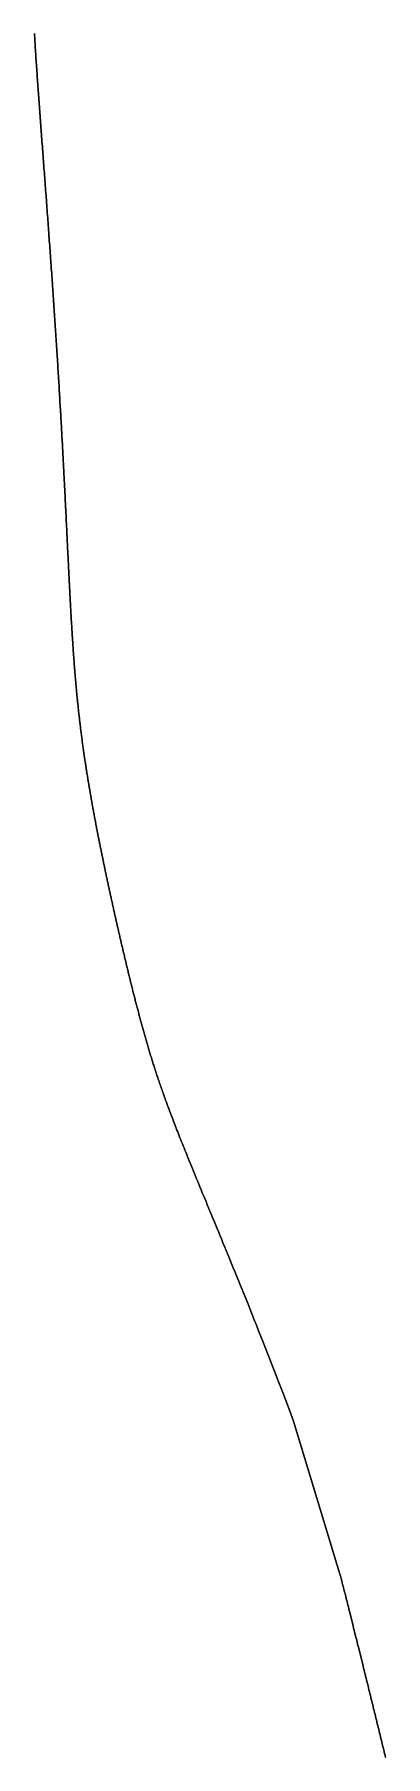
# Model space of a CAD drawing. Header units: inches. Extents: x 130170 to 284068, y 377793 to 804530.
# Drawn here: x 260187.2 to 260197.9, y 744874.2 to 744926.8 of the extents above; entities that cross this region are included whole.
import ezdxf

# ---------------------------------------------------------------- set-up
doc = ezdxf.new("R2010")
doc.units = ezdxf.units.IN
doc.header["$MEASUREMENT"] = 0
doc.layers.add('muni_il', color=7, linetype='Continuous')

msp = doc.modelspace()

# ---------------------------------------------------------------- linework, layer by layer
at = {"layer": 'muni_il'}
for points in [[(260197.942, 744874.219), (260197.928, 744874.278), (260197.914, 744874.336), (260197.9, 744874.394), (260197.885, 744874.451), (260197.871, 744874.509), (260197.857, 744874.566), (260197.843, 744874.624), (260197.829, 744874.681), (260197.816, 744874.738), (260197.802, 744874.795), (260197.788, 744874.852), (260197.774, 744874.909), (260197.76, 744874.966), (260197.746, 744875.022), (260197.732, 744875.079), (260197.718, 744875.136), (260197.704, 744875.193), (260197.69, 744875.249), (260197.676, 744875.306), (260197.662, 744875.363), (260197.648, 744875.42), (260197.634, 744875.477), (260197.62, 744875.534), (260197.606, 744875.591), (260197.592, 744875.648), (260197.578, 744875.705), (260197.564, 744875.762), (260197.55, 744875.82), (260197.535, 744875.877), (260197.521, 744875.935), (260197.507, 744875.993), (260197.492, 744876.051), (260197.478, 744876.109), (260197.464, 744876.167), (260197.449, 744876.226), (260197.435, 744876.284), (260197.42, 744876.343), (260197.406, 744876.402), (260197.391, 744876.461), (260197.377, 744876.521), (260197.362, 744876.58), (260197.347, 744876.64), (260197.332, 744876.7), (260197.318, 744876.76), (260197.303, 744876.82), (260197.288, 744876.88), (260197.273, 744876.941), (260197.258, 744877.002), (260197.243, 744877.063), (260197.228, 744877.124), (260197.213, 744877.185), (260197.197, 744877.246), (260197.182, 744877.307), (260197.167, 744877.369), (260197.152, 744877.431), (260197.136, 744877.492), (260197.121, 744877.554), (260197.106, 744877.616), (260197.09, 744877.678), (260197.075, 744877.739), (260197.06, 744877.801), (260197.044, 744877.863), (260197.029, 744877.924), (260197.014, 744877.986), (260196.998, 744878.047), (260196.983, 744878.108), (260196.968, 744878.169), (260196.953, 744878.23), (260196.938, 744878.291), (260196.923, 744878.351), (260196.908, 744878.41), (260196.893, 744878.47), (260196.878, 744878.528), (260196.864, 744878.587), (260196.849, 744878.644), (260196.835, 744878.701), (260196.821, 744878.758), (260196.807, 744878.813), (260196.793, 744878.868), (260196.78, 744878.922), (260196.766, 744878.975), (260196.753, 744879.027), (260196.74, 744879.078), (260196.728, 744879.127), (260196.716, 744879.176), (260196.704, 744879.223), (260196.692, 744879.268), (260196.681, 744879.312), (260196.67, 744879.355), (260196.66, 744879.396), (260196.649, 744879.436), (260196.64, 744879.473), (260196.631, 744879.509), (260196.622, 744879.543), (260196.614, 744879.574), (260196.606, 744879.604), (260196.599, 744879.632), (260196.593, 744879.657), (260196.586, 744879.681), (260196.581, 744879.701), (260196.576, 744879.72), (260196.572, 744879.737), (260196.568, 744879.751), (260196.565, 744879.763), (260196.562, 744879.773), (260196.56, 744879.781), (260196.559, 744879.787), (260195.134, 744884.483), (260194.966, 744884.928), (260194.884, 744885.144), (260194.803, 744885.355), (260194.724, 744885.562), (260194.646, 744885.764), (260194.569, 744885.963), (260194.493, 744886.157), (260194.419, 744886.347), (260194.347, 744886.533), (260194.275, 744886.716), (260194.205, 744886.895), (260194.135, 744887.07), (260194.067, 744887.242), (260194, 744887.41), (260193.935, 744887.575), (260193.87, 744887.736), (260193.807, 744887.895), (260193.744, 744888.05), (260193.683, 744888.202), (260193.623, 744888.351), (260193.564, 744888.498), (260193.505, 744888.641), (260193.448, 744888.781), (260193.392, 744888.919), (260193.337, 744889.054), (260193.283, 744889.187), (260193.23, 744889.317), (260193.178, 744889.444), (260193.126, 744889.569), (260193.076, 744889.692), (260193.026, 744889.812), (260192.978, 744889.93), (260192.93, 744890.046), (260192.883, 744890.159), (260192.837, 744890.271), (260192.792, 744890.38), (260192.748, 744890.487), (260192.704, 744890.592), (260192.662, 744890.696), (260192.62, 744890.797), (260192.578, 744890.897), (260192.538, 744890.994), (260192.498, 744891.09), (260192.46, 744891.184), (260192.421, 744891.277), (260192.384, 744891.368), (260192.347, 744891.457), (260192.311, 744891.545), (260192.275, 744891.631), (260192.241, 744891.715), (260192.207, 744891.798), (260192.173, 744891.88), (260192.14, 744891.96), (260192.108, 744892.039), (260192.076, 744892.116), (260192.045, 744892.192), (260192.014, 744892.267), (260191.985, 744892.341), (260191.955, 744892.413), (260191.926, 744892.484), (260191.898, 744892.554), (260191.87, 744892.623), (260191.843, 744892.691), (260191.816, 744892.757), (260191.79, 744892.823), (260191.764, 744892.887), (260191.738, 744892.951), (260191.713, 744893.014), (260191.689, 744893.075), (260191.665, 744893.136), (260191.641, 744893.196), (260191.618, 744893.255), (260191.595, 744893.313), (260191.573, 744893.37), (260191.551, 744893.427), (260191.529, 744893.482), (260191.508, 744893.537), (260191.487, 744893.591), (260191.466, 744893.645), (260191.446, 744893.697), (260191.426, 744893.749), (260191.407, 744893.801), (260191.387, 744893.851), (260191.368, 744893.901), (260191.35, 744893.951), (260191.332, 744894), (260191.314, 744894.048), (260191.296, 744894.096), (260191.278, 744894.143), (260191.261, 744894.19), (260191.244, 744894.236), (260191.227, 744894.282), (260191.211, 744894.327), (260191.195, 744894.372), (260191.179, 744894.416), (260191.163, 744894.46), (260191.148, 744894.504), (260191.132, 744894.547), (260191.117, 744894.59), (260191.102, 744894.632), (260191.088, 744894.674), (260191.073, 744894.716), (260191.059, 744894.757), (260191.045, 744894.798), (260191.031, 744894.839), (260191.017, 744894.88), (260191.003, 744894.92), (260190.99, 744894.96), (260190.976, 744894.999), (260190.963, 744895.039), (260190.95, 744895.078), (260190.937, 744895.117), (260190.925, 744895.156), (260190.912, 744895.194), (260190.9, 744895.233), (260190.887, 744895.271), (260190.875, 744895.309), (260190.863, 744895.347), (260190.851, 744895.384), (260190.839, 744895.422), (260190.827, 744895.459), (260190.816, 744895.496), (260190.804, 744895.534), (260190.793, 744895.57), (260190.781, 744895.607), (260190.77, 744895.644), (260190.759, 744895.681), (260190.748, 744895.717), (260190.737, 744895.754), (260190.726, 744895.79), (260190.715, 744895.826), (260190.704, 744895.863), (260190.693, 744895.899), (260190.683, 744895.935), (260190.672, 744895.971), (260190.661, 744896.007), (260190.651, 744896.043), (260190.64, 744896.078), (260190.63, 744896.114), (260190.62, 744896.15), (260190.61, 744896.186), (260190.599, 744896.221), (260190.589, 744896.257), (260190.579, 744896.293), (260190.569, 744896.328), (260190.559, 744896.364), (260190.549, 744896.4), (260190.539, 744896.435), (260190.529, 744896.471), (260190.52, 744896.506), (260190.51, 744896.542), (260190.5, 744896.577), (260190.49, 744896.613), (260190.481, 744896.648), (260190.471, 744896.684), (260190.461, 744896.719), (260190.452, 744896.755), (260190.442, 744896.791), (260190.433, 744896.826), (260190.423, 744896.862), (260190.414, 744896.897), (260190.404, 744896.933), (260190.395, 744896.968), (260190.385, 744897.004), (260190.376, 744897.039), (260190.367, 744897.075), (260190.357, 744897.111), (260190.348, 744897.146), (260190.339, 744897.182), (260190.33, 744897.217), (260190.32, 744897.253), (260190.311, 744897.289), (260190.302, 744897.324), (260190.293, 744897.36), (260190.284, 744897.396), (260190.275, 744897.431), (260190.266, 744897.467), (260190.257, 744897.503), (260190.247, 744897.539), (260190.238, 744897.574), (260190.229, 744897.61), (260190.22, 744897.646), (260190.211, 744897.681), (260190.202, 744897.717), (260190.194, 744897.753), (260190.185, 744897.789), (260190.176, 744897.825), (260190.167, 744897.86), (260190.158, 744897.896), (260190.149, 744897.932), (260190.14, 744897.968), (260190.132, 744898.004), (260190.123, 744898.039), (260190.114, 744898.075), (260190.105, 744898.111), (260190.096, 744898.147), (260190.088, 744898.183), (260190.079, 744898.219), (260190.07, 744898.254), (260190.062, 744898.29), (260190.053, 744898.326), (260190.044, 744898.362), (260190.036, 744898.398), (260190.027, 744898.434), (260190.018, 744898.469), (260190.01, 744898.505), (260190.001, 744898.541), (260189.993, 744898.577), (260189.984, 744898.613), (260189.976, 744898.649), (260189.967, 744898.684), (260189.958, 744898.72), (260189.95, 744898.756), (260189.942, 744898.792), (260189.933, 744898.828), (260189.925, 744898.863), (260189.916, 744898.899), (260189.908, 744898.935), (260189.9, 744898.971), (260189.891, 744899.006), (260189.883, 744899.042), (260189.874, 744899.078), (260189.866, 744899.113), (260189.858, 744899.149), (260189.85, 744899.185), (260189.841, 744899.221), (260189.833, 744899.256), (260189.825, 744899.292), (260189.816, 744899.328), (260189.808, 744899.363), (260189.8, 744899.399), (260189.792, 744899.435), (260189.784, 744899.47), (260189.776, 744899.506), (260189.767, 744899.541), (260189.759, 744899.577), (260189.751, 744899.613), (260189.743, 744899.648), (260189.735, 744899.684), (260189.727, 744899.719), (260189.719, 744899.755), (260189.711, 744899.79), (260189.703, 744899.826), (260189.695, 744899.861), (260189.687, 744899.897), (260189.679, 744899.932), (260189.671, 744899.968), (260189.663, 744900.003), (260189.655, 744900.039), (260189.647, 744900.074), (260189.639, 744900.11), (260189.631, 744900.145), (260189.623, 744900.181), (260189.615, 744900.216), (260189.607, 744900.251), (260189.6, 744900.287), (260189.592, 744900.322), (260189.584, 744900.358), (260189.576, 744900.393), (260189.568, 744900.429), (260189.561, 744900.464), (260189.553, 744900.499), (260189.545, 744900.535), (260189.537, 744900.57), (260189.53, 744900.605), (260189.522, 744900.641), (260189.514, 744900.676), (260189.507, 744900.712), (260189.499, 744900.747), (260189.491, 744900.782), (260189.484, 744900.818), (260189.476, 744900.853), (260189.468, 744900.888), (260189.461, 744900.924), (260189.453, 744900.959), (260189.446, 744900.994), (260189.438, 744901.03), (260189.431, 744901.065), (260189.423, 744901.1), (260189.416, 744901.136), (260189.408, 744901.171), (260189.401, 744901.207), (260189.393, 744901.242), (260189.386, 744901.277), (260189.378, 744901.313), (260189.371, 744901.348), (260189.363, 744901.383), (260189.356, 744901.419), (260189.349, 744901.454), (260189.341, 744901.489), (260189.334, 744901.525), (260189.327, 744901.56), (260189.319, 744901.595), (260189.312, 744901.631), (260189.305, 744901.666), (260189.297, 744901.701), (260189.29, 744901.737), (260189.283, 744901.772), (260189.276, 744901.808), (260189.269, 744901.843), (260189.261, 744901.878), (260189.254, 744901.914), (260189.247, 744901.949), (260189.24, 744901.984), (260189.233, 744902.02), (260189.226, 744902.055), (260189.219, 744902.091), (260189.211, 744902.126), (260189.204, 744902.161), (260189.197, 744902.197), (260189.19, 744902.232), (260189.183, 744902.267), (260189.176, 744902.303), (260189.169, 744902.338), (260189.162, 744902.374), (260189.156, 744902.409), (260189.149, 744902.444), (260189.142, 744902.48), (260189.135, 744902.515), (260189.128, 744902.551), (260189.121, 744902.586), (260189.114, 744902.622), (260189.107, 744902.657), (260189.101, 744902.692), (260189.094, 744902.728), (260189.087, 744902.763), (260189.081, 744902.799), (260189.074, 744902.834), (260189.067, 744902.869), (260189.06, 744902.905), (260189.054, 744902.94), (260189.047, 744902.976), (260189.041, 744903.011), (260189.034, 744903.047), (260189.028, 744903.082), (260189.021, 744903.118), (260189.015, 744903.153), (260189.008, 744903.188), (260189.002, 744903.224), (260188.995, 744903.259), (260188.989, 744903.295), (260188.983, 744903.33), (260188.976, 744903.366), (260188.97, 744903.401), (260188.964, 744903.436), (260188.957, 744903.472), (260188.951, 744903.508), (260188.945, 744903.543), (260188.939, 744903.578), (260188.932, 744903.614), (260188.926, 744903.649), (260188.92, 744903.685), (260188.914, 744903.72), (260188.908, 744903.756), (260188.902, 744903.791), (260188.896, 744903.827), (260188.89, 744903.862), (260188.884, 744903.898), (260188.878, 744903.933), (260188.872, 744903.969), (260188.866, 744904.004), (260188.86, 744904.04), (260188.855, 744904.076), (260188.849, 744904.111), (260188.843, 744904.147), (260188.837, 744904.182), (260188.832, 744904.218), (260188.826, 744904.253), (260188.82, 744904.289), (260188.815, 744904.324), (260188.809, 744904.36), (260188.803, 744904.396), (260188.798, 744904.431), (260188.792, 744904.467), (260188.787, 744904.503), (260188.781, 744904.538), (260188.776, 744904.574), (260188.771, 744904.61), (260188.765, 744904.645), (260188.76, 744904.681), (260188.755, 744904.717), (260188.749, 744904.753), (260188.744, 744904.788), (260188.739, 744904.824), (260188.734, 744904.86), (260188.729, 744904.896), (260188.723, 744904.932), (260188.718, 744904.968), (260188.713, 744905.004), (260188.708, 744905.039), (260188.703, 744905.075), (260188.698, 744905.111), (260188.693, 744905.147), (260188.689, 744905.183), (260188.684, 744905.219), (260188.679, 744905.256), (260188.674, 744905.292), (260188.669, 744905.328), (260188.664, 744905.364), (260188.66, 744905.4), (260188.655, 744905.436), (260188.65, 744905.473), (260188.646, 744905.509), (260188.641, 744905.545), (260188.637, 744905.582), (260188.632, 744905.618), (260188.628, 744905.655), (260188.623, 744905.691), (260188.619, 744905.728), (260188.614, 744905.764), (260188.61, 744905.801), (260188.606, 744905.838), (260188.601, 744905.875), (260188.597, 744905.912), (260188.593, 744905.948), (260188.588, 744905.985), (260188.584, 744906.022), (260188.58, 744906.059), (260188.576, 744906.097), (260188.572, 744906.134), (260188.568, 744906.171), (260188.564, 744906.208), (260188.56, 744906.246), (260188.556, 744906.283), (260188.552, 744906.32), (260188.548, 744906.358), (260188.544, 744906.396), (260188.54, 744906.433), (260188.536, 744906.471), (260188.532, 744906.509), (260188.529, 744906.547), (260188.525, 744906.585), (260188.521, 744906.623), (260188.518, 744906.661), (260188.514, 744906.699), (260188.51, 744906.738), (260188.507, 744906.776), (260188.503, 744906.815), (260188.499, 744906.853), (260188.496, 744906.892), (260188.492, 744906.931), (260188.489, 744906.97), (260188.485, 744907.009), (260188.482, 744907.048), (260188.479, 744907.087), (260188.475, 744907.126), (260188.472, 744907.166), (260188.468, 744907.205), (260188.465, 744907.245), (260188.462, 744907.284), (260188.458, 744907.324), (260188.455, 744907.364), (260188.452, 744907.404), (260188.449, 744907.445), (260188.446, 744907.485), (260188.442, 744907.525), (260188.439, 744907.566), (260188.436, 744907.607), (260188.433, 744907.648), (260188.43, 744907.688), (260188.427, 744907.73), (260188.424, 744907.771), (260188.421, 744907.812), (260188.418, 744907.854), (260188.415, 744907.895), (260188.412, 744907.937), (260188.409, 744907.979), (260188.406, 744908.021), (260188.403, 744908.063), (260188.4, 744908.106), (260188.397, 744908.148), (260188.394, 744908.191), (260188.392, 744908.234), (260188.389, 744908.276), (260188.386, 744908.32), (260188.383, 744908.363), (260188.38, 744908.406), (260188.378, 744908.45), (260188.375, 744908.494), (260188.372, 744908.538), (260188.369, 744908.582), (260188.367, 744908.626), (260188.364, 744908.671), (260188.361, 744908.715), (260188.359, 744908.76), (260188.356, 744908.805), (260188.353, 744908.851), (260188.35, 744908.896), (260188.348, 744908.941), (260188.345, 744908.987), (260188.343, 744909.033), (260188.34, 744909.079), (260188.337, 744909.126), (260188.335, 744909.172), (260188.332, 744909.219), (260188.329, 744909.266), (260188.327, 744909.313), (260188.324, 744909.36), (260188.322, 744909.408), (260188.319, 744909.456), (260188.317, 744909.504), (260188.314, 744909.552), (260188.311, 744909.6), (260188.309, 744909.649), (260188.306, 744909.697), (260188.304, 744909.746), (260188.301, 744909.796), (260188.299, 744909.845), (260188.296, 744909.895), (260188.293, 744909.945), (260188.291, 744909.995), (260188.288, 744910.045), (260188.286, 744910.096), (260188.283, 744910.146), (260188.281, 744910.197), (260188.278, 744910.249), (260188.275, 744910.3), (260188.273, 744910.352), (260188.27, 744910.404), (260188.268, 744910.456), (260188.265, 744910.508), (260188.263, 744910.561), (260188.26, 744910.614), (260188.257, 744910.667), (260188.255, 744910.72), (260188.252, 744910.774), (260188.249, 744910.828), (260188.247, 744910.882), (260188.244, 744910.936), (260188.242, 744910.991), (260188.239, 744911.046), (260188.236, 744911.101), (260188.233, 744911.156), (260188.231, 744911.212), (260188.228, 744911.268), (260188.225, 744911.324), (260188.223, 744911.38), (260188.22, 744911.437), (260188.217, 744911.494), (260188.214, 744911.551), (260188.212, 744911.608), (260188.209, 744911.666), (260188.206, 744911.724), (260188.203, 744911.782), (260188.2, 744911.84), (260188.197, 744911.899), (260188.195, 744911.958), (260188.192, 744912.017), (260188.189, 744912.076), (260188.186, 744912.136), (260188.183, 744912.196), (260188.18, 744912.256), (260188.177, 744912.317), (260188.174, 744912.377), (260188.171, 744912.438), (260188.168, 744912.499), (260188.165, 744912.561), (260188.162, 744912.623), (260188.159, 744912.685), (260188.155, 744912.747), (260188.152, 744912.809), (260188.149, 744912.872), (260188.146, 744912.935), (260188.143, 744912.999), (260188.14, 744913.062), (260188.136, 744913.126), (260188.133, 744913.19), (260188.13, 744913.254), (260188.126, 744913.319), (260188.123, 744913.383), (260188.12, 744913.449), (260188.116, 744913.514), (260188.113, 744913.579), (260188.109, 744913.645), (260188.106, 744913.711), (260188.103, 744913.777), (260188.099, 744913.844), (260188.095, 744913.911), (260188.092, 744913.978), (260188.088, 744914.045), (260188.085, 744914.112), (260188.081, 744914.18), (260188.077, 744914.248), (260188.074, 744914.316), (260188.07, 744914.385), (260188.066, 744914.453), (260188.062, 744914.522), (260188.059, 744914.591), (260188.055, 744914.66), (260188.051, 744914.73), (260188.047, 744914.8), (260188.043, 744914.87), (260188.039, 744914.94), (260188.035, 744915.01), (260188.031, 744915.081), (260188.027, 744915.152), (260188.023, 744915.223), (260188.019, 744915.294), (260188.015, 744915.365), (260188.011, 744915.437), (260188.007, 744915.509), (260188.002, 744915.581), (260187.998, 744915.653), (260187.994, 744915.726), (260187.99, 744915.798), (260187.985, 744915.871), (260187.981, 744915.944), (260187.976, 744916.017), (260187.972, 744916.09), (260187.968, 744916.164), (260187.963, 744916.238), (260187.959, 744916.311), (260187.954, 744916.385), (260187.95, 744916.46), (260187.945, 744916.534), (260187.941, 744916.608), (260187.936, 744916.683), (260187.931, 744916.758), (260187.927, 744916.832), (260187.922, 744916.908), (260187.917, 744916.983), (260187.912, 744917.058), (260187.908, 744917.133), (260187.903, 744917.209), (260187.898, 744917.285), (260187.893, 744917.361), (260187.888, 744917.437), (260187.884, 744917.512), (260187.878, 744917.589), (260187.874, 744917.665), (260187.869, 744917.741), (260187.864, 744917.818), (260187.859, 744917.894), (260187.854, 744917.971), (260187.849, 744918.048), (260187.843, 744918.124), (260187.838, 744918.201), (260187.833, 744918.278), (260187.828, 744918.355), (260187.823, 744918.432), (260187.818, 744918.51), (260187.812, 744918.587), (260187.807, 744918.664), (260187.802, 744918.741), (260187.797, 744918.819), (260187.791, 744918.896), (260187.786, 744918.974), (260187.781, 744919.051), (260187.775, 744919.129), (260187.77, 744919.206), (260187.764, 744919.284), (260187.759, 744919.361), (260187.754, 744919.439), (260187.748, 744919.517), (260187.743, 744919.594), (260187.737, 744919.672), (260187.732, 744919.75), (260187.726, 744919.827), (260187.721, 744919.905), (260187.715, 744919.982), (260187.71, 744920.06), (260187.704, 744920.137), (260187.699, 744920.215), (260187.693, 744920.293), (260187.688, 744920.37), (260187.682, 744920.448), (260187.676, 744920.525), (260187.671, 744920.602), (260187.665, 744920.68), (260187.66, 744920.757), (260187.654, 744920.834), (260187.648, 744920.911), (260187.643, 744920.988), (260187.637, 744921.065), (260187.631, 744921.142), (260187.626, 744921.219), (260187.62, 744921.296), (260187.614, 744921.372), (260187.609, 744921.449), (260187.603, 744921.525), (260187.597, 744921.602), (260187.592, 744921.678), (260187.586, 744921.754), (260187.58, 744921.83), (260187.575, 744921.906), (260187.569, 744921.982), (260187.563, 744922.058), (260187.558, 744922.133), (260187.552, 744922.209), (260187.546, 744922.284), (260187.541, 744922.36), (260187.535, 744922.435), (260187.53, 744922.51), (260187.524, 744922.584), (260187.518, 744922.659), (260187.513, 744922.734), (260187.507, 744922.808), (260187.502, 744922.882), (260187.496, 744922.956), (260187.49, 744923.03), (260187.485, 744923.104), (260187.479, 744923.177), (260187.474, 744923.251), (260187.468, 744923.324), (260187.463, 744923.397), (260187.457, 744923.47), (260187.452, 744923.543), (260187.446, 744923.615), (260187.441, 744923.687), (260187.436, 744923.759), (260187.43, 744923.831), (260187.425, 744923.903), (260187.42, 744923.975), (260187.414, 744924.046), (260187.409, 744924.117), (260187.404, 744924.188), (260187.399, 744924.259), (260187.393, 744924.329), (260187.388, 744924.4), (260187.383, 744924.47), (260187.378, 744924.54), (260187.373, 744924.609), (260187.368, 744924.679), (260187.363, 744924.748), (260187.358, 744924.817), (260187.353, 744924.886), (260187.348, 744924.954), (260187.343, 744925.023), (260187.338, 744925.091), (260187.333, 744925.159), (260187.328, 744925.226), (260187.323, 744925.294), (260187.319, 744925.361), (260187.314, 744925.428), (260187.309, 744925.495), (260187.305, 744925.561), (260187.3, 744925.628), (260187.296, 744925.694), (260187.291, 744925.76), (260187.287, 744925.825), (260187.282, 744925.89), (260187.278, 744925.956), (260187.274, 744926.02), (260187.269, 744926.085), (260187.265, 744926.149), (260187.261, 744926.213), (260187.257, 744926.277), (260187.253, 744926.341), (260187.249, 744926.404), (260187.245, 744926.468), (260187.241, 744926.531), (260187.237, 744926.593), (260187.233, 744926.656), (260187.229, 744926.718), (260187.225, 744926.78), (260187.222, 744926.842)], [(260187.222, 744926.842), (260187.225, 744926.78), (260187.229, 744926.718), (260187.233, 744926.656), (260187.237, 744926.593), (260187.241, 744926.531), (260187.245, 744926.468), (260187.249, 744926.404), (260187.253, 744926.341), (260187.257, 744926.277), (260187.261, 744926.213), (260187.265, 744926.149), (260187.269, 744926.085), (260187.274, 744926.02), (260187.278, 744925.956), (260187.282, 744925.89), (260187.287, 744925.825), (260187.291, 744925.76), (260187.296, 744925.694), (260187.3, 744925.628), (260187.305, 744925.561), (260187.309, 744925.495), (260187.314, 744925.428), (260187.319, 744925.361), (260187.323, 744925.294), (260187.328, 744925.226), (260187.333, 744925.159), (260187.338, 744925.091), (260187.343, 744925.023), (260187.348, 744924.954), (260187.353, 744924.886), (260187.358, 744924.817), (260187.363, 744924.748), (260187.368, 744924.679), (260187.373, 744924.609), (260187.378, 744924.54), (260187.383, 744924.47), (260187.388, 744924.4), (260187.393, 744924.329), (260187.399, 744924.259), (260187.404, 744924.188), (260187.409, 744924.117), (260187.414, 744924.046), (260187.42, 744923.975), (260187.425, 744923.903), (260187.43, 744923.831), (260187.436, 744923.759), (260187.441, 744923.687), (260187.446, 744923.615), (260187.452, 744923.543), (260187.457, 744923.47), (260187.463, 744923.397), (260187.468, 744923.324), (260187.474, 744923.251), (260187.479, 744923.177), (260187.485, 744923.104), (260187.49, 744923.03), (260187.496, 744922.956), (260187.502, 744922.882), (260187.507, 744922.808), (260187.513, 744922.734), (260187.518, 744922.659), (260187.524, 744922.584), (260187.53, 744922.51), (260187.535, 744922.435), (260187.541, 744922.36), (260187.546, 744922.284), (260187.552, 744922.209), (260187.558, 744922.133), (260187.563, 744922.058), (260187.569, 744921.982), (260187.575, 744921.906), (260187.58, 744921.83), (260187.586, 744921.754), (260187.592, 744921.678), (260187.597, 744921.602), (260187.603, 744921.525), (260187.609, 744921.449), (260187.614, 744921.372), (260187.62, 744921.296), (260187.626, 744921.219), (260187.631, 744921.142), (260187.637, 744921.065), (260187.643, 744920.988), (260187.648, 744920.911), (260187.654, 744920.834), (260187.66, 744920.757), (260187.665, 744920.68), (260187.671, 744920.602), (260187.676, 744920.525), (260187.682, 744920.448), (260187.688, 744920.37), (260187.693, 744920.293), (260187.699, 744920.215), (260187.704, 744920.137), (260187.71, 744920.06), (260187.715, 744919.982), (260187.721, 744919.905), (260187.726, 744919.827), (260187.732, 744919.75), (260187.737, 744919.672), (260187.743, 744919.594), (260187.748, 744919.517), (260187.754, 744919.439), (260187.759, 744919.361), (260187.764, 744919.284), (260187.77, 744919.206), (260187.775, 744919.129), (260187.781, 744919.051), (260187.786, 744918.974), (260187.791, 744918.896), (260187.797, 744918.819), (260187.802, 744918.741), (260187.807, 744918.664), (260187.812, 744918.587), (260187.818, 744918.51), (260187.823, 744918.432), (260187.828, 744918.355), (260187.833, 744918.278), (260187.838, 744918.201), (260187.843, 744918.124), (260187.849, 744918.048), (260187.854, 744917.971), (260187.859, 744917.894), (260187.864, 744917.818), (260187.869, 744917.741), (260187.874, 744917.665), (260187.878, 744917.589), (260187.884, 744917.512), (260187.888, 744917.437), (260187.893, 744917.361), (260187.898, 744917.285), (260187.903, 744917.209), (260187.908, 744917.133), (260187.912, 744917.058), (260187.917, 744916.983), (260187.922, 744916.908), (260187.927, 744916.832), (260187.931, 744916.758), (260187.936, 744916.683), (260187.941, 744916.608), (260187.945, 744916.534), (260187.95, 744916.46), (260187.954, 744916.385), (260187.959, 744916.311), (260187.963, 744916.238), (260187.968, 744916.164), (260187.972, 744916.09), (260187.976, 744916.017), (260187.981, 744915.944), (260187.985, 744915.871), (260187.99, 744915.798), (260187.994, 744915.726), (260187.998, 744915.653), (260188.002, 744915.581), (260188.007, 744915.509), (260188.011, 744915.437), (260188.015, 744915.365), (260188.019, 744915.294), (260188.023, 744915.223), (260188.027, 744915.152), (260188.031, 744915.081), (260188.035, 744915.01), (260188.039, 744914.94), (260188.043, 744914.87), (260188.047, 744914.8), (260188.051, 744914.73), (260188.055, 744914.66), (260188.059, 744914.591), (260188.062, 744914.522), (260188.066, 744914.453), (260188.07, 744914.385), (260188.074, 744914.316), (260188.077, 744914.248), (260188.081, 744914.18), (260188.085, 744914.112), (260188.088, 744914.045), (260188.092, 744913.978), (260188.095, 744913.911), (260188.099, 744913.844), (260188.103, 744913.777), (260188.106, 744913.711), (260188.109, 744913.645), (260188.113, 744913.579), (260188.116, 744913.514), (260188.12, 744913.449), (260188.123, 744913.383), (260188.126, 744913.319), (260188.13, 744913.254), (260188.133, 744913.19), (260188.136, 744913.126), (260188.14, 744913.062), (260188.143, 744912.999), (260188.146, 744912.935), (260188.149, 744912.872), (260188.152, 744912.809), (260188.155, 744912.747), (260188.159, 744912.685), (260188.162, 744912.623), (260188.165, 744912.561), (260188.168, 744912.499), (260188.171, 744912.438), (260188.174, 744912.377), (260188.177, 744912.317), (260188.18, 744912.256), (260188.183, 744912.196), (260188.186, 744912.136), (260188.189, 744912.076), (260188.192, 744912.017), (260188.195, 744911.958), (260188.197, 744911.899), (260188.2, 744911.84), (260188.203, 744911.782), (260188.206, 744911.724), (260188.209, 744911.666), (260188.212, 744911.608), (260188.214, 744911.551), (260188.217, 744911.494), (260188.22, 744911.437), (260188.223, 744911.38), (260188.225, 744911.324), (260188.228, 744911.268), (260188.231, 744911.212), (260188.233, 744911.156), (260188.236, 744911.101), (260188.239, 744911.046), (260188.242, 744910.991), (260188.244, 744910.936), (260188.247, 744910.882), (260188.249, 744910.828), (260188.252, 744910.774), (260188.255, 744910.72), (260188.257, 744910.667), (260188.26, 744910.614), (260188.263, 744910.561), (260188.265, 744910.508), (260188.268, 744910.456), (260188.27, 744910.404), (260188.273, 744910.352), (260188.275, 744910.3), (260188.278, 744910.249), (260188.281, 744910.197), (260188.283, 744910.146), (260188.286, 744910.096), (260188.288, 744910.045), (260188.291, 744909.995), (260188.293, 744909.945), (260188.296, 744909.895), (260188.299, 744909.845), (260188.301, 744909.796), (260188.304, 744909.746), (260188.306, 744909.697), (260188.309, 744909.649), (260188.311, 744909.6), (260188.314, 744909.552), (260188.317, 744909.504), (260188.319, 744909.456), (260188.322, 744909.408), (260188.324, 744909.36), (260188.327, 744909.313), (260188.329, 744909.266), (260188.332, 744909.219), (260188.335, 744909.172), (260188.337, 744909.126), (260188.34, 744909.079), (260188.343, 744909.033), (260188.345, 744908.987), (260188.348, 744908.941), (260188.35, 744908.896), (260188.353, 744908.851), (260188.356, 744908.805), (260188.359, 744908.76), (260188.361, 744908.715), (260188.364, 744908.671), (260188.367, 744908.626), (260188.369, 744908.582), (260188.372, 744908.538), (260188.375, 744908.494), (260188.378, 744908.45), (260188.38, 744908.406), (260188.383, 744908.363), (260188.386, 744908.32), (260188.389, 744908.276), (260188.392, 744908.234), (260188.394, 744908.191), (260188.397, 744908.148), (260188.4, 744908.106), (260188.403, 744908.063), (260188.406, 744908.021), (260188.409, 744907.979), (260188.412, 744907.937), (260188.415, 744907.895), (260188.418, 744907.854), (260188.421, 744907.812), (260188.424, 744907.771), (260188.427, 744907.73), (260188.43, 744907.688), (260188.433, 744907.648), (260188.436, 744907.607), (260188.439, 744907.566), (260188.442, 744907.525), (260188.446, 744907.485), (260188.449, 744907.445), (260188.452, 744907.404), (260188.455, 744907.364), (260188.458, 744907.324), (260188.462, 744907.284), (260188.465, 744907.245), (260188.468, 744907.205), (260188.472, 744907.166), (260188.475, 744907.126), (260188.479, 744907.087), (260188.482, 744907.048), (260188.485, 744907.009), (260188.489, 744906.97), (260188.492, 744906.931), (260188.496, 744906.892), (260188.499, 744906.853), (260188.503, 744906.815), (260188.507, 744906.776), (260188.51, 744906.738), (260188.514, 744906.699), (260188.518, 744906.661), (260188.521, 744906.623), (260188.525, 744906.585), (260188.529, 744906.547), (260188.532, 744906.509), (260188.536, 744906.471), (260188.54, 744906.433), (260188.544, 744906.396), (260188.548, 744906.358), (260188.552, 744906.32), (260188.556, 744906.283), (260188.56, 744906.246), (260188.564, 744906.208), (260188.568, 744906.171), (260188.572, 744906.134), (260188.576, 744906.097), (260188.58, 744906.059), (260188.584, 744906.022), (260188.588, 744905.985), (260188.593, 744905.948), (260188.597, 744905.912), (260188.601, 744905.875), (260188.606, 744905.838), (260188.61, 744905.801), (260188.614, 744905.764), (260188.619, 744905.728), (260188.623, 744905.691), (260188.628, 744905.655), (260188.632, 744905.618), (260188.637, 744905.582), (260188.641, 744905.545), (260188.646, 744905.509), (260188.65, 744905.473), (260188.655, 744905.436), (260188.66, 744905.4), (260188.664, 744905.364), (260188.669, 744905.328), (260188.674, 744905.292), (260188.679, 744905.256), (260188.684, 744905.219), (260188.689, 744905.183), (260188.693, 744905.147), (260188.698, 744905.111), (260188.703, 744905.075), (260188.708, 744905.039), (260188.713, 744905.004), (260188.718, 744904.968), (260188.723, 744904.932), (260188.729, 744904.896), (260188.734, 744904.86), (260188.739, 744904.824), (260188.744, 744904.788), (260188.749, 744904.753), (260188.755, 744904.717), (260188.76, 744904.681), (260188.765, 744904.645), (260188.771, 744904.61), (260188.776, 744904.574), (260188.781, 744904.538), (260188.787, 744904.503), (260188.792, 744904.467), (260188.798, 744904.431), (260188.803, 744904.396), (260188.809, 744904.36), (260188.815, 744904.324), (260188.82, 744904.289), (260188.826, 744904.253), (260188.832, 744904.218), (260188.837, 744904.182), (260188.843, 744904.147), (260188.849, 744904.111), (260188.855, 744904.076), (260188.86, 744904.04), (260188.866, 744904.004), (260188.872, 744903.969), (260188.878, 744903.933), (260188.884, 744903.898), (260188.89, 744903.862), (260188.896, 744903.827), (260188.902, 744903.791), (260188.908, 744903.756), (260188.914, 744903.72), (260188.92, 744903.685), (260188.926, 744903.649), (260188.932, 744903.614), (260188.939, 744903.578), (260188.945, 744903.543), (260188.951, 744903.508), (260188.957, 744903.472), (260188.964, 744903.436), (260188.97, 744903.401), (260188.976, 744903.366), (260188.983, 744903.33), (260188.989, 744903.295), (260188.995, 744903.259), (260189.002, 744903.224), (260189.008, 744903.188), (260189.015, 744903.153), (260189.021, 744903.118), (260189.028, 744903.082), (260189.034, 744903.047), (260189.041, 744903.011), (260189.047, 744902.976), (260189.054, 744902.94), (260189.06, 744902.905), (260189.067, 744902.869), (260189.074, 744902.834), (260189.081, 744902.799), (260189.087, 744902.763), (260189.094, 744902.728), (260189.101, 744902.692), (260189.107, 744902.657), (260189.114, 744902.622), (260189.121, 744902.586), (260189.128, 744902.551), (260189.135, 744902.515), (260189.142, 744902.48), (260189.149, 744902.444), (260189.156, 744902.409), (260189.162, 744902.374), (260189.169, 744902.338), (260189.176, 744902.303), (260189.183, 744902.267), (260189.19, 744902.232), (260189.197, 744902.197), (260189.204, 744902.161), (260189.211, 744902.126), (260189.219, 744902.091), (260189.226, 744902.055), (260189.233, 744902.02), (260189.24, 744901.984), (260189.247, 744901.949), (260189.254, 744901.914), (260189.261, 744901.878), (260189.269, 744901.843), (260189.276, 744901.808), (260189.283, 744901.772), (260189.29, 744901.737), (260189.297, 744901.701), (260189.305, 744901.666), (260189.312, 744901.631), (260189.319, 744901.595), (260189.327, 744901.56), (260189.334, 744901.525), (260189.341, 744901.489), (260189.349, 744901.454), (260189.356, 744901.419), (260189.363, 744901.383), (260189.371, 744901.348), (260189.378, 744901.313), (260189.386, 744901.277), (260189.393, 744901.242), (260189.401, 744901.207), (260189.408, 744901.171), (260189.416, 744901.136), (260189.423, 744901.1), (260189.431, 744901.065), (260189.438, 744901.03), (260189.446, 744900.994), (260189.453, 744900.959), (260189.461, 744900.924), (260189.468, 744900.888), (260189.476, 744900.853), (260189.484, 744900.818), (260189.491, 744900.782), (260189.499, 744900.747), (260189.507, 744900.712), (260189.514, 744900.676), (260189.522, 744900.641), (260189.53, 744900.605), (260189.537, 744900.57), (260189.545, 744900.535), (260189.553, 744900.499), (260189.561, 744900.464), (260189.568, 744900.429), (260189.576, 744900.393), (260189.584, 744900.358), (260189.592, 744900.322), (260189.6, 744900.287), (260189.607, 744900.251), (260189.615, 744900.216), (260189.623, 744900.181), (260189.631, 744900.145), (260189.639, 744900.11), (260189.647, 744900.074), (260189.655, 744900.039), (260189.663, 744900.003), (260189.671, 744899.968), (260189.679, 744899.932), (260189.687, 744899.897), (260189.695, 744899.861), (260189.703, 744899.826), (260189.711, 744899.79), (260189.719, 744899.755), (260189.727, 744899.719), (260189.735, 744899.684), (260189.743, 744899.648), (260189.751, 744899.613), (260189.759, 744899.577), (260189.767, 744899.541), (260189.776, 744899.506), (260189.784, 744899.47), (260189.792, 744899.435), (260189.8, 744899.399), (260189.808, 744899.363), (260189.816, 744899.328), (260189.825, 744899.292), (260189.833, 744899.256), (260189.841, 744899.221), (260189.85, 744899.185), (260189.858, 744899.149), (260189.866, 744899.113), (260189.874, 744899.078), (260189.883, 744899.042), (260189.891, 744899.006), (260189.9, 744898.971), (260189.908, 744898.935), (260189.916, 744898.899), (260189.925, 744898.863), (260189.933, 744898.828), (260189.942, 744898.792), (260189.95, 744898.756), (260189.958, 744898.72), (260189.967, 744898.684), (260189.976, 744898.649), (260189.984, 744898.613), (260189.993, 744898.577), (260190.001, 744898.541), (260190.01, 744898.505), (260190.018, 744898.469), (260190.027, 744898.434), (260190.036, 744898.398), (260190.044, 744898.362), (260190.053, 744898.326), (260190.062, 744898.29), (260190.07, 744898.254), (260190.079, 744898.219), (260190.088, 744898.183), (260190.096, 744898.147), (260190.105, 744898.111), (260190.114, 744898.075), (260190.123, 744898.039), (260190.132, 744898.004), (260190.14, 744897.968), (260190.149, 744897.932), (260190.158, 744897.896), (260190.167, 744897.86), (260190.176, 744897.825), (260190.185, 744897.789), (260190.194, 744897.753), (260190.202, 744897.717), (260190.211, 744897.681), (260190.22, 744897.646), (260190.229, 744897.61), (260190.238, 744897.574), (260190.247, 744897.539), (260190.257, 744897.503), (260190.266, 744897.467), (260190.275, 744897.431), (260190.284, 744897.396), (260190.293, 744897.36), (260190.302, 744897.324), (260190.311, 744897.289), (260190.32, 744897.253), (260190.33, 744897.217), (260190.339, 744897.182), (260190.348, 744897.146), (260190.357, 744897.111), (260190.367, 744897.075), (260190.376, 744897.039), (260190.385, 744897.004), (260190.395, 744896.968), (260190.404, 744896.933), (260190.414, 744896.897), (260190.423, 744896.862), (260190.433, 744896.826), (260190.442, 744896.791), (260190.452, 744896.755), (260190.461, 744896.719), (260190.471, 744896.684), (260190.481, 744896.648), (260190.49, 744896.613), (260190.5, 744896.577), (260190.51, 744896.542), (260190.52, 744896.506), (260190.529, 744896.471), (260190.539, 744896.435), (260190.549, 744896.4), (260190.559, 744896.364), (260190.569, 744896.328), (260190.579, 744896.293), (260190.589, 744896.257), (260190.599, 744896.221), (260190.61, 744896.186), (260190.62, 744896.15), (260190.63, 744896.114), (260190.64, 744896.078), (260190.651, 744896.043), (260190.661, 744896.007), (260190.672, 744895.971), (260190.683, 744895.935), (260190.693, 744895.899), (260190.704, 744895.863), (260190.715, 744895.826), (260190.726, 744895.79), (260190.737, 744895.754), (260190.748, 744895.717), (260190.759, 744895.681), (260190.77, 744895.644), (260190.781, 744895.607), (260190.793, 744895.57), (260190.804, 744895.534), (260190.816, 744895.496), (260190.827, 744895.459), (260190.839, 744895.422), (260190.851, 744895.384), (260190.863, 744895.347), (260190.875, 744895.309), (260190.887, 744895.271), (260190.9, 744895.233), (260190.912, 744895.194), (260190.925, 744895.156), (260190.937, 744895.117), (260190.95, 744895.078), (260190.963, 744895.039), (260190.976, 744894.999), (260190.99, 744894.96), (260191.003, 744894.92), (260191.017, 744894.88), (260191.031, 744894.839), (260191.045, 744894.798), (260191.059, 744894.757), (260191.073, 744894.716), (260191.088, 744894.674), (260191.102, 744894.632), (260191.117, 744894.59), (260191.132, 744894.547), (260191.148, 744894.504), (260191.163, 744894.46), (260191.179, 744894.416), (260191.195, 744894.372), (260191.211, 744894.327), (260191.227, 744894.282), (260191.244, 744894.236), (260191.261, 744894.19), (260191.278, 744894.143), (260191.296, 744894.096), (260191.314, 744894.048), (260191.332, 744894), (260191.35, 744893.951), (260191.368, 744893.901), (260191.387, 744893.851), (260191.407, 744893.801), (260191.426, 744893.749), (260191.446, 744893.697), (260191.466, 744893.645), (260191.487, 744893.591), (260191.508, 744893.537), (260191.529, 744893.482), (260191.551, 744893.427), (260191.573, 744893.37), (260191.595, 744893.313), (260191.618, 744893.255), (260191.641, 744893.196), (260191.665, 744893.136), (260191.689, 744893.075), (260191.713, 744893.014), (260191.738, 744892.951), (260191.764, 744892.887), (260191.79, 744892.823), (260191.816, 744892.757), (260191.843, 744892.691), (260191.87, 744892.623), (260191.898, 744892.554), (260191.926, 744892.484), (260191.955, 744892.413), (260191.985, 744892.341), (260192.014, 744892.267), (260192.045, 744892.192), (260192.076, 744892.116), (260192.108, 744892.039), (260192.14, 744891.96), (260192.173, 744891.88), (260192.207, 744891.798), (260192.241, 744891.715), (260192.275, 744891.631), (260192.311, 744891.545), (260192.347, 744891.457), (260192.384, 744891.368), (260192.421, 744891.277), (260192.46, 744891.184), (260192.498, 744891.09), (260192.538, 744890.994), (260192.578, 744890.897), (260192.62, 744890.797), (260192.662, 744890.696), (260192.704, 744890.592), (260192.748, 744890.487), (260192.792, 744890.38), (260192.837, 744890.271), (260192.883, 744890.159), (260192.93, 744890.046), (260192.978, 744889.93), (260193.026, 744889.812), (260193.076, 744889.692), (260193.126, 744889.569), (260193.178, 744889.444), (260193.23, 744889.317), (260193.283, 744889.187), (260193.337, 744889.054), (260193.392, 744888.919), (260193.448, 744888.781), (260193.505, 744888.641), (260193.564, 744888.498), (260193.623, 744888.351), (260193.683, 744888.202), (260193.744, 744888.05), (260193.807, 744887.895), (260193.87, 744887.736), (260193.935, 744887.575), (260194, 744887.41), (260194.067, 744887.242), (260194.135, 744887.07), (260194.205, 744886.895), (260194.275, 744886.716), (260194.347, 744886.533), (260194.419, 744886.347), (260194.493, 744886.157), (260194.569, 744885.963), (260194.646, 744885.764), (260194.724, 744885.562), (260194.803, 744885.355), (260194.884, 744885.144), (260194.966, 744884.928), (260195.134, 744884.483), (260196.559, 744879.787), (260196.56, 744879.781), (260196.562, 744879.773), (260196.565, 744879.763), (260196.568, 744879.751), (260196.572, 744879.737), (260196.576, 744879.72), (260196.581, 744879.701), (260196.586, 744879.681), (260196.593, 744879.657), (260196.599, 744879.632), (260196.606, 744879.604), (260196.614, 744879.574), (260196.622, 744879.543), (260196.631, 744879.509), (260196.64, 744879.473), (260196.649, 744879.436), (260196.66, 744879.396), (260196.67, 744879.355), (260196.681, 744879.312), (260196.692, 744879.268), (260196.704, 744879.223), (260196.716, 744879.176), (260196.728, 744879.127), (260196.74, 744879.078), (260196.753, 744879.027), (260196.766, 744878.975), (260196.78, 744878.922), (260196.793, 744878.868), (260196.807, 744878.813), (260196.821, 744878.758), (260196.835, 744878.701), (260196.849, 744878.644), (260196.864, 744878.587), (260196.878, 744878.528), (260196.893, 744878.47), (260196.908, 744878.41), (260196.923, 744878.351), (260196.938, 744878.291), (260196.953, 744878.23), (260196.968, 744878.169), (260196.983, 744878.108), (260196.998, 744878.047), (260197.014, 744877.986), (260197.029, 744877.924), (260197.044, 744877.863), (260197.06, 744877.801), (260197.075, 744877.739), (260197.09, 744877.678), (260197.106, 744877.616), (260197.121, 744877.554), (260197.136, 744877.492), (260197.152, 744877.431), (260197.167, 744877.369), (260197.182, 744877.307), (260197.197, 744877.246), (260197.213, 744877.185), (260197.228, 744877.124), (260197.243, 744877.063), (260197.258, 744877.002), (260197.273, 744876.941), (260197.288, 744876.88), (260197.303, 744876.82), (260197.318, 744876.76), (260197.332, 744876.7), (260197.347, 744876.64), (260197.362, 744876.58), (260197.377, 744876.521), (260197.391, 744876.461), (260197.406, 744876.402), (260197.42, 744876.343), (260197.435, 744876.284), (260197.449, 744876.226), (260197.464, 744876.167), (260197.478, 744876.109), (260197.492, 744876.051), (260197.507, 744875.993), (260197.521, 744875.935), (260197.535, 744875.877), (260197.55, 744875.82), (260197.564, 744875.762), (260197.578, 744875.705), (260197.592, 744875.648), (260197.606, 744875.591), (260197.62, 744875.534), (260197.634, 744875.477), (260197.648, 744875.42), (260197.662, 744875.363), (260197.676, 744875.306), (260197.69, 744875.249), (260197.704, 744875.193), (260197.718, 744875.136), (260197.732, 744875.079), (260197.746, 744875.022), (260197.76, 744874.966), (260197.774, 744874.909), (260197.788, 744874.852), (260197.802, 744874.795), (260197.816, 744874.738), (260197.829, 744874.681), (260197.843, 744874.624), (260197.857, 744874.566), (260197.871, 744874.509), (260197.885, 744874.451), (260197.9, 744874.394), (260197.914, 744874.336), (260197.928, 744874.278), (260197.942, 744874.219)]]:
    msp.add_lwpolyline(points, dxfattribs=at)

doc.saveas('drawing.dxf')
